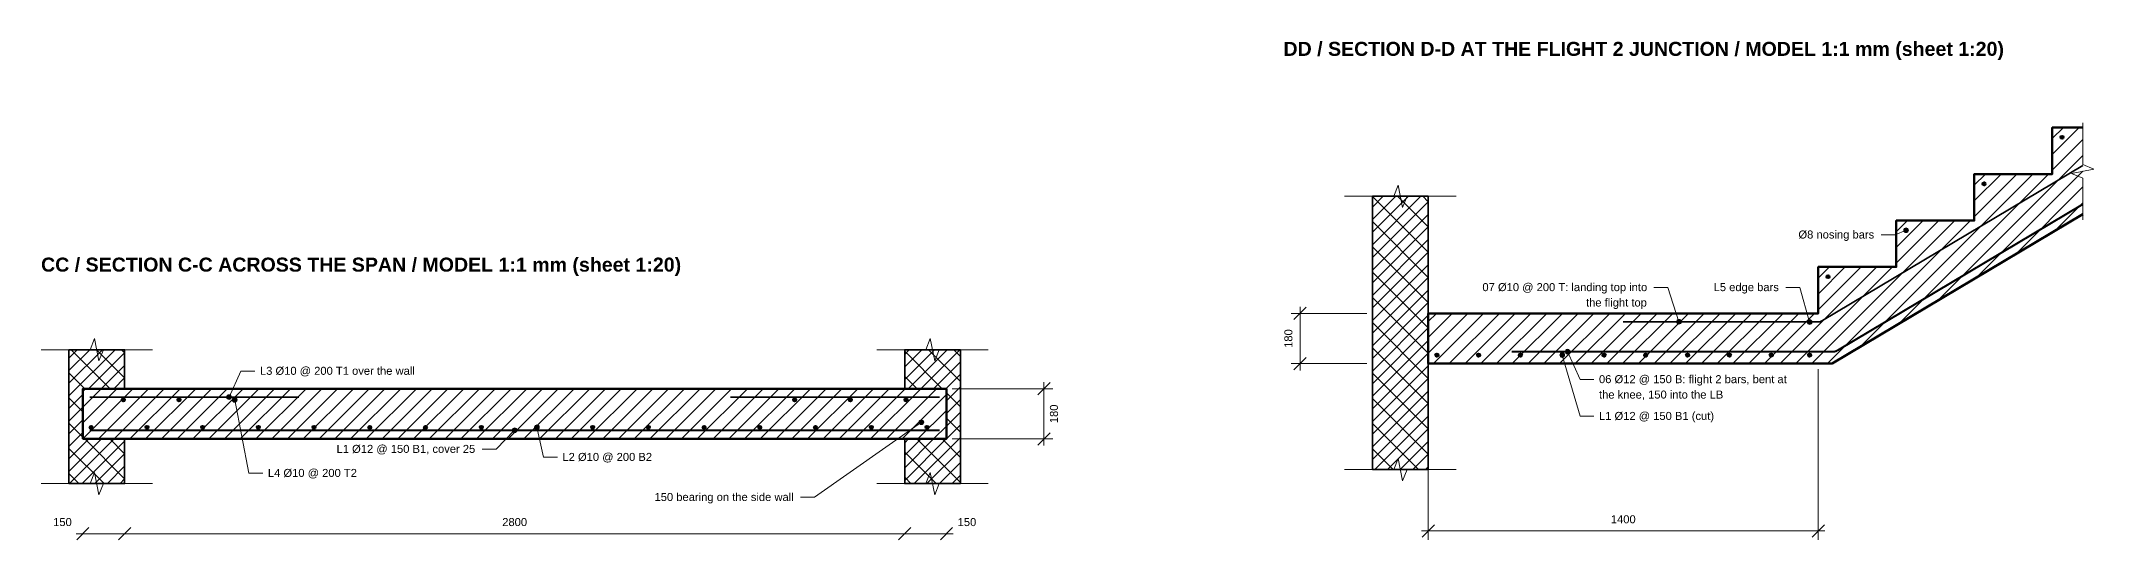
# Model space of a CAD drawing. Header units: millimetres. Extents: x 3 to 11905, y 0 to 3029.
# Drawn here: x 4536 to 11905, y 0 to 1789 of the extents above; entities that cross this region are included whole.
import ezdxf
from ezdxf.enums import TextEntityAlignment as Align

# ---------------------------------------------------------------- set-up
doc = ezdxf.new("R2010")
doc.units = ezdxf.units.MM
for name, color, linetype, lineweight, true_color in [('A-BORDER', 7, 'Continuous', 18, 0x6f8794), ('A-DIMS', 7, 'Continuous', 15, 0x46606d), ('A-TEXT', 7, 'Continuous', 15, 0x1b2a33), ('A-WALL', 7, 'Continuous', 35, 0x3a4a54), ('S-CONC', 7, 'Continuous', 50, 0x1f2d36), ('S-HATCH', 7, 'Continuous', 9, 0x9aa5aa), ('S-REBAR', 7, 'Continuous', 40, 0xb2361f)]:
    doc.layers.add(name, color=color, linetype=linetype, lineweight=lineweight, true_color=true_color)
doc.styles.add('STR_BOLD', font='arialbd.ttf')
doc.styles.add('STR_REGULAR', font='arial.ttf')

# ---------------------------------------------------------------- blocks, each defined once
blk = doc.blocks.new('2104_STAIR_LANDING_REINFORCEMENT_CC')
at = {"layer": 'A-DIMS'}
h = blk.add_hatch(color=256, dxfattribs=at)
edge = h.paths.add_edge_path()
edge.add_arc((375, 1470), 8.4, 0, 360)
h = blk.add_hatch(color=256, dxfattribs=at)
edge = h.paths.add_edge_path()
edge.add_arc((395, 1460), 8.4, 0, 360)
h = blk.add_hatch(color=256, dxfattribs=at)
edge = h.paths.add_edge_path()
edge.add_arc((1400, 1351), 8.4, 0, 360)
h = blk.add_hatch(color=256, dxfattribs=at)
edge = h.paths.add_edge_path()
edge.add_arc((1480, 1362), 8.4, 0, 360)
h = blk.add_hatch(color=256, dxfattribs=at)
edge = h.paths.add_edge_path()
edge.add_arc((2860, 1380), 8.4, 0, 360)
at = {"layer": 'S-REBAR'}
h = blk.add_hatch(color=256, dxfattribs=at)
edge = h.paths.add_edge_path()
edge.add_arc((-5, 1460), 5.6, 0, 360)
h = blk.add_hatch(color=256, dxfattribs=at)
edge = h.paths.add_edge_path()
edge.add_arc((195, 1460), 5.6, 0, 360)
h = blk.add_hatch(color=256, dxfattribs=at)
edge = h.paths.add_edge_path()
edge.add_arc((395, 1460), 5.6, 0, 360)
h = blk.add_hatch(color=256, dxfattribs=at)
edge = h.paths.add_edge_path()
edge.add_arc((2405, 1460), 5.6, 0, 360)
h = blk.add_hatch(color=256, dxfattribs=at)
edge = h.paths.add_edge_path()
edge.add_arc((2605, 1460), 5.6, 0, 360)
h = blk.add_hatch(color=256, dxfattribs=at)
edge = h.paths.add_edge_path()
edge.add_arc((2805, 1460), 5.6, 0, 360)
h = blk.add_hatch(color=256, dxfattribs=at)
edge = h.paths.add_edge_path()
edge.add_arc((-120, 1362), 5.6, 0, 360)
h = blk.add_hatch(color=256, dxfattribs=at)
edge = h.paths.add_edge_path()
edge.add_arc((80, 1362), 5.6, 0, 360)
h = blk.add_hatch(color=256, dxfattribs=at)
edge = h.paths.add_edge_path()
edge.add_arc((280, 1362), 5.6, 0, 360)
h = blk.add_hatch(color=256, dxfattribs=at)
edge = h.paths.add_edge_path()
edge.add_arc((480, 1362), 5.6, 0, 360)
h = blk.add_hatch(color=256, dxfattribs=at)
edge = h.paths.add_edge_path()
edge.add_arc((680, 1362), 5.6, 0, 360)
h = blk.add_hatch(color=256, dxfattribs=at)
edge = h.paths.add_edge_path()
edge.add_arc((880, 1362), 5.6, 0, 360)
h = blk.add_hatch(color=256, dxfattribs=at)
edge = h.paths.add_edge_path()
edge.add_arc((1080, 1362), 5.6, 0, 360)
h = blk.add_hatch(color=256, dxfattribs=at)
edge = h.paths.add_edge_path()
edge.add_arc((1280, 1362), 5.6, 0, 360)
h = blk.add_hatch(color=256, dxfattribs=at)
edge = h.paths.add_edge_path()
edge.add_arc((1480, 1362), 5.6, 0, 360)
h = blk.add_hatch(color=256, dxfattribs=at)
edge = h.paths.add_edge_path()
edge.add_arc((1680, 1362), 5.6, 0, 360)
h = blk.add_hatch(color=256, dxfattribs=at)
edge = h.paths.add_edge_path()
edge.add_arc((1880, 1362), 5.6, 0, 360)
h = blk.add_hatch(color=256, dxfattribs=at)
edge = h.paths.add_edge_path()
edge.add_arc((2080, 1362), 5.6, 0, 360)
h = blk.add_hatch(color=256, dxfattribs=at)
edge = h.paths.add_edge_path()
edge.add_arc((2280, 1362), 5.6, 0, 360)
h = blk.add_hatch(color=256, dxfattribs=at)
edge = h.paths.add_edge_path()
edge.add_arc((2480, 1362), 5.6, 0, 360)
h = blk.add_hatch(color=256, dxfattribs=at)
edge = h.paths.add_edge_path()
edge.add_arc((2680, 1362), 5.6, 0, 360)
h = blk.add_hatch(color=256, dxfattribs=at)
edge = h.paths.add_edge_path()
edge.add_arc((2880, 1362), 5.6, 0, 360)
at = {"layer": 'A-DIMS'}
for p, q in [((2970, 1500), (3332, 1500)), ((3300, 1296), (3300, 1524)), ((2970, 1320), (3332, 1320)), ((-174, 980), (24, 980)), ((-24, 980), (2824, 980)), ((2776, 980), (2974, 980))]:
    blk.add_line(p, q, dxfattribs=at)
at = {"layer": 'A-DIMS', "lineweight": 30}
for p, q in [((3278, 1478), (3322, 1522)), ((3278, 1298), (3322, 1342)), ((-172, 958), (-128, 1002)), ((-22, 958), (22, 1002)), ((-22, 958), (22, 1002)), ((2778, 958), (2822, 1002)), ((2778, 958), (2822, 1002)), ((2928, 958), (2972, 1002))]:
    blk.add_line(p, q, dxfattribs=at)
at = {"layer": 'A-DIMS'}
for points in [[(-300, 1640), (-124, 1640), (-108, 1680), (-92, 1600), (-76, 1640), (100, 1640)], [(2700, 1640), (2876, 1640), (2892, 1680), (2908, 1600), (2924, 1640), (3100, 1640)], [(467.7, 1563.6), (417.7, 1563.6), (375, 1470)], [(496.3, 1197.3), (446.3, 1197.3), (395, 1460)], [(1283.1, 1283.6), (1333.1, 1283.6), (1400, 1351)], [(1553.4, 1254.8), (1503.4, 1254.8), (1480, 1362)], [(2426, 1111.1), (2476, 1111.1), (2860, 1380)], [(-300, 1160), (-124, 1160), (-108, 1200), (-92, 1120), (-76, 1160), (100, 1160)], [(2700, 1160), (2876, 1160), (2892, 1200), (2908, 1120), (2924, 1160), (3100, 1160)]]:
    blk.add_lwpolyline(points, dxfattribs=at)
for centre in [(375, 1470), (395, 1460), (1400, 1351), (1480, 1362), (2860, 1380)]:
    blk.add_circle(centre, 8.4, dxfattribs=at)
at = {"layer": 'A-WALL'}
for points in [[(-200, 1160), (0, 1160), (0, 1320), (-150, 1320), (-150, 1500), (0, 1500), (0, 1640), (-200, 1640)], [(3000, 1160), (2800, 1160), (2800, 1320), (2950, 1320), (2950, 1500), (2800, 1500), (2800, 1640), (3000, 1640)]]:
    blk.add_lwpolyline(points, close=True, dxfattribs=at)
at = {"layer": 'S-CONC'}
blk.add_lwpolyline([(-150, 1320), (2950, 1320), (2950, 1500), (-150, 1500)], close=True, dxfattribs=at)
at = {"layer": 'S-HATCH'}
for p, q in [((-200, 1474.4), (-34.4, 1640)), ((-200, 1519.7), (-79.7, 1640)), ((-200, 1564.9), (-124.9, 1640)), ((-200, 1610.2), (-170.2, 1640)), ((-191.8, 1640), (-51.8, 1500)), ((-129.2, 1500), (0, 1629.2)), ((-101.3, 1640), (0, 1538.7)), ((-10.8, 1640), (0, 1629.2)), ((2800, 1532.9), (2907.1, 1640)), ((2800, 1578.1), (2861.9, 1640)), ((2800, 1623.4), (2816.6, 1640)), ((2800, 1635), (2935, 1500)), ((2812.4, 1500), (2952.4, 1640)), ((2857.6, 1500), (2997.6, 1640)), ((2885.5, 1640), (3000, 1525.5)), ((2976, 1640), (3000, 1616)), ((-200, 1557.6), (-142.4, 1500)), ((-83.9, 1500), (0, 1583.9)), ((2902.9, 1500), (3000, 1597.1)), ((2948.2, 1500), (3000, 1551.8)), ((-200, 1429.2), (-150, 1479.2)), ((-150, 1320.8), (29.2, 1500)), ((-150, 1377.4), (-27.4, 1500)), ((-150, 1433.9), (-83.9, 1500)), ((-150, 1490.5), (-140.5, 1500)), ((-94.2, 1320), (85.8, 1500)), ((-38.7, 1500), (0, 1538.7)), ((-37.6, 1320), (142.4, 1500)), ((18.9, 1320), (198.9, 1500)), ((75.5, 1320), (255.5, 1500)), ((132.1, 1320), (312.1, 1500)), ((188.6, 1320), (368.6, 1500)), ((245.2, 1320), (425.2, 1500)), ((301.8, 1320), (481.8, 1500)), ((358.3, 1320), (538.3, 1500)), ((414.9, 1320), (594.9, 1500)), ((471.5, 1320), (651.5, 1500)), ((528, 1320), (708, 1500)), ((584.6, 1320), (764.6, 1500)), ((641.2, 1320), (821.2, 1500)), ((697.7, 1320), (877.7, 1500)), ((754.3, 1320), (934.3, 1500)), ((810.9, 1320), (990.9, 1500)), ((867.5, 1320), (1047.5, 1500)), ((924, 1320), (1104, 1500)), ((980.6, 1320), (1160.6, 1500)), ((1037.2, 1320), (1217.2, 1500)), ((1093.7, 1320), (1273.7, 1500)), ((1150.3, 1320), (1330.3, 1500)), ((1206.9, 1320), (1386.9, 1500)), ((1263.4, 1320), (1443.4, 1500)), ((1320, 1320), (1500, 1500)), ((1376.6, 1320), (1556.6, 1500)), ((1433.1, 1320), (1613.1, 1500)), ((1489.7, 1320), (1669.7, 1500)), ((1546.3, 1320), (1726.3, 1500)), ((1602.8, 1320), (1782.8, 1500)), ((1659.4, 1320), (1839.4, 1500)), ((1716, 1320), (1896, 1500)), ((1772.5, 1320), (1952.5, 1500)), ((1829.1, 1320), (2009.1, 1500)), ((1885.7, 1320), (2065.7, 1500)), ((1942.3, 1320), (2122.3, 1500)), ((1998.8, 1320), (2178.8, 1500)), ((2055.4, 1320), (2235.4, 1500)), ((2112, 1320), (2292, 1500)), ((2168.5, 1320), (2348.5, 1500)), ((2225.1, 1320), (2405.1, 1500)), ((2281.7, 1320), (2461.7, 1500)), ((2338.2, 1320), (2518.2, 1500)), ((2394.8, 1320), (2574.8, 1500)), ((2451.4, 1320), (2631.4, 1500)), ((2507.9, 1320), (2687.9, 1500)), ((2564.5, 1320), (2744.5, 1500)), ((2621.1, 1320), (2801.1, 1500)), ((2677.6, 1320), (2857.6, 1500)), ((2734.2, 1320), (2914.2, 1500)), ((2790.8, 1320), (2950, 1479.2)), ((2800, 1544.5), (2844.5, 1500)), ((2950, 1456.6), (3000, 1506.6)), ((2950, 1485), (3000, 1435)), ((-200, 1467.1), (-150, 1417.1)), ((-200, 1383.9), (-150, 1433.9)), ((2847.4, 1320), (2950, 1422.6)), ((2950, 1411.3), (3000, 1461.3)), ((2950, 1366.1), (3000, 1416.1)), ((-200, 1338.7), (-150, 1388.7)), ((-200, 1376.6), (-150, 1326.6)), ((-200, 1293.4), (-150, 1343.4)), ((2903.9, 1320), (2950, 1366.1)), ((2950, 1394.5), (3000, 1344.5)), ((2950, 1320.8), (3000, 1370.8)), ((-200, 1202.9), (-82.9, 1320)), ((-200, 1248.2), (-128.2, 1320)), ((-200, 1286.1), (-73.9, 1160)), ((-197.6, 1160), (-37.6, 1320)), ((-152.4, 1160), (0, 1312.4)), ((-143.4, 1320), (0, 1176.6)), ((-107.1, 1160), (0, 1267.1)), ((-52.9, 1320), (0, 1267.1)), ((2800, 1170.8), (2949.2, 1320)), ((2800, 1216.1), (2903.9, 1320)), ((2800, 1261.3), (2858.7, 1320)), ((2800, 1306.6), (2813.4, 1320)), ((2800, 1272.9), (2912.9, 1160)), ((2834.4, 1160), (3000, 1325.6)), ((2843.4, 1320), (3000, 1163.4)), ((2879.7, 1160), (3000, 1280.3)), ((2934, 1320), (3000, 1254)), ((-200, 1195.6), (-164.4, 1160)), ((-61.9, 1160), (0, 1221.9)), ((2800, 1182.4), (2822.4, 1160)), ((2924.9, 1160), (3000, 1235.1)), ((2970.2, 1160), (3000, 1189.8)), ((-16.6, 1160), (0, 1176.6))]:
    blk.add_line(p, q, dxfattribs=at)
at = {"layer": 'S-REBAR', "lineweight": 35}
for points in [[(-125, 1470), (625, 1470)], [(2175, 1470), (2925, 1470)]]:
    blk.add_lwpolyline(points, dxfattribs=at)
at = {"layer": 'S-REBAR', "lineweight": 40}
blk.add_lwpolyline([(-125, 1351), (2925, 1351)], dxfattribs=at)
at = {"layer": 'S-REBAR'}
for centre in [(-5, 1460), (195, 1460), (395, 1460), (2405, 1460), (2605, 1460), (2805, 1460), (-120, 1362), (80, 1362), (280, 1362), (480, 1362), (680, 1362), (880, 1362), (1080, 1362), (1280, 1362), (1480, 1362), (1680, 1362), (1880, 1362), (2080, 1362), (2280, 1362), (2480, 1362), (2680, 1362), (2880, 1362)]:
    blk.add_circle(centre, 5.6, dxfattribs=at)
at = {"layer": 'A-DIMS', "style": 'STR_REGULAR'}
blk.add_text('180', height=28.72, rotation=90, dxfattribs=at).set_placement((3350, 1410), align=Align.CENTER)
for p in [(-256.7, 1007.6), (2990, 1007.6)]:
    blk.add_text('150', height=28.72, dxfattribs=at).set_placement(p)
blk.add_text('2800', height=28.72, dxfattribs=at).set_placement((1400, 1007.6), align=Align.CENTER)
at = {"layer": 'A-TEXT', "style": 'STR_REGULAR'}
for s, p in [('L3 Ø10 @ 200 T1 over the wall', (485.7, 1550)), ('L1 Ø12 @ 150 B1, cover 25', (760.7, 1270)), ('L2 Ø10 @ 200 B2', (1571.4, 1241.2)), ('L4 Ø10 @ 200 T2', (514.3, 1183.8)), ('150 bearing on the side wall', (1902, 1097.5))]:
    blk.add_text(s, height=28.72, dxfattribs=at).set_placement(p)
blk = doc.blocks.new('2104_STAIR_LANDING_REINFORCEMENT_DD')
at = {"layer": 'A-DIMS'}
h = blk.add_hatch(color=256, dxfattribs=at)
edge = h.paths.add_edge_path()
edge.add_arc((1715, 1798.3), 8.4, 0, 360)
h = blk.add_hatch(color=256, dxfattribs=at)
edge = h.paths.add_edge_path()
edge.add_arc((900, 1470), 8.4, 0, 360)
h = blk.add_hatch(color=256, dxfattribs=at)
edge = h.paths.add_edge_path()
edge.add_arc((1369, 1469), 8.4, 0, 360)
h = blk.add_hatch(color=256, dxfattribs=at)
edge = h.paths.add_edge_path()
edge.add_arc((481, 1351), 8.4, 0, 360)
h = blk.add_hatch(color=256, dxfattribs=at)
edge = h.paths.add_edge_path()
edge.add_arc((500, 1363), 8.4, 0, 360)
at = {"layer": 'S-REBAR'}
h = blk.add_hatch(color=256, dxfattribs=at)
edge = h.paths.add_edge_path()
edge.add_arc((2275, 2131.7), 5.6, 0, 360)
h = blk.add_hatch(color=256, dxfattribs=at)
edge = h.paths.add_edge_path()
edge.add_arc((1995, 1965), 5.6, 0, 360)
h = blk.add_hatch(color=256, dxfattribs=at)
edge = h.paths.add_edge_path()
edge.add_arc((1715, 1798.3), 5.6, 0, 360)
h = blk.add_hatch(color=256, dxfattribs=at)
edge = h.paths.add_edge_path()
edge.add_arc((1435, 1631.7), 5.6, 0, 360)
h = blk.add_hatch(color=256, dxfattribs=at)
edge = h.paths.add_edge_path()
edge.add_arc((1369, 1469), 6, 0, 360)
h = blk.add_hatch(color=256, dxfattribs=at)
edge = h.paths.add_edge_path()
edge.add_arc((31, 1351), 6, 0, 360)
h = blk.add_hatch(color=256, dxfattribs=at)
edge = h.paths.add_edge_path()
edge.add_arc((181, 1351), 6, 0, 360)
h = blk.add_hatch(color=256, dxfattribs=at)
edge = h.paths.add_edge_path()
edge.add_arc((331, 1351), 6, 0, 360)
h = blk.add_hatch(color=256, dxfattribs=at)
edge = h.paths.add_edge_path()
edge.add_arc((481, 1351), 6, 0, 360)
h = blk.add_hatch(color=256, dxfattribs=at)
edge = h.paths.add_edge_path()
edge.add_arc((631, 1351), 6, 0, 360)
h = blk.add_hatch(color=256, dxfattribs=at)
edge = h.paths.add_edge_path()
edge.add_arc((781, 1351), 6, 0, 360)
h = blk.add_hatch(color=256, dxfattribs=at)
edge = h.paths.add_edge_path()
edge.add_arc((931, 1351), 6, 0, 360)
h = blk.add_hatch(color=256, dxfattribs=at)
edge = h.paths.add_edge_path()
edge.add_arc((1081, 1351), 6, 0, 360)
h = blk.add_hatch(color=256, dxfattribs=at)
edge = h.paths.add_edge_path()
edge.add_arc((1231, 1351), 6, 0, 360)
h = blk.add_hatch(color=256, dxfattribs=at)
edge = h.paths.add_edge_path()
edge.add_arc((1369, 1351), 6, 0, 360)
at = {"layer": 'A-DIMS'}
for p, q in [((-220, 1500), (-492, 1500)), ((-460, 1296), (-460, 1524)), ((-220, 1320), (-492, 1320)), ((0, 1300), (0, 688)), ((1400, 1300), (1400, 688)), ((-24, 720), (1424, 720))]:
    blk.add_line(p, q, dxfattribs=at)
at = {"layer": 'A-DIMS', "lineweight": 30}
for p, q in [((-482, 1478), (-438, 1522)), ((-482, 1298), (-438, 1342)), ((-22, 698), (22, 742)), ((1378, 698), (1422, 742))]:
    blk.add_line(p, q, dxfattribs=at)
at = {"layer": 'A-DIMS'}
for points in [[(2349.5, 1835.5), (2349.5, 1985.6), (2309.5, 2001.6), (2389.5, 2017.6), (2349.5, 2033.6), (2349.5, 2183.7)], [(-300, 1920), (-124, 1920), (-108, 1960), (-92, 1880), (-76, 1920), (100, 1920)], [(1626, 1782.3), (1676, 1782.3), (1715, 1798.3)], [(810.2, 1593.6), (860.2, 1593.6), (900, 1470)], [(1283.9, 1593.6), (1333.9, 1593.6), (1369, 1469)], [(594.9, 1131.8), (544.9, 1131.8), (481, 1351)], [(594.9, 1263.6), (544.9, 1263.6), (500, 1363)], [(-300, 940), (-124, 940), (-108, 980), (-92, 900), (-76, 940), (100, 940)]]:
    blk.add_lwpolyline(points, dxfattribs=at)
for centre in [(1715, 1798.3), (900, 1470), (1369, 1469), (481, 1351), (500, 1363)]:
    blk.add_circle(centre, 8.4, dxfattribs=at)
at = {"layer": 'A-WALL'}
blk.add_lwpolyline([(-200, 940), (0, 940), (0, 1920), (-200, 1920)], close=True, dxfattribs=at)
at = {"layer": 'S-CONC'}
for points in [[(2349.5, 2166.7), (2240, 2166.7), (2240, 2000), (1960, 2000), (1960, 1833.3), (1680, 1833.3), (1680, 1666.7), (1400, 1666.7), (1400, 1500), (0, 1500), (0, 1320)], [(0, 1320), (1449.5, 1320), (2349.5, 1855.7)]]:
    blk.add_lwpolyline(points, dxfattribs=at)
at = {"layer": 'S-HATCH'}
for p, q in [((2240, 2070.3), (2336.4, 2166.7)), ((2240, 2126.9), (2279.8, 2166.7)), ((1828.3, 1545.5), (2349.5, 2066.7)), ((2240, 2013.7), (2349.5, 2123.2)), ((1548.8, 1379.1), (2169.7, 2000)), ((1688.6, 1462.3), (2226.3, 2000)), ((1960, 1846.9), (2113.1, 2000)), ((1960, 1903.4), (2056.6, 2000)), ((1960, 1960), (2000, 2000)), ((1968.1, 1628.7), (2349.5, 2010.1)), ((-200, 1746), (-26, 1920)), ((-200, 1791.2), (-71.2, 1920)), ((-200, 1836.5), (-116.5, 1920)), ((-200, 1881.7), (-161.7, 1920)), ((-200, 1919.7), (0, 1719.7)), ((-109.8, 1920), (0, 1810.2)), ((-19.3, 1920), (0, 1900.7)), ((2107.8, 1711.9), (2349.5, 1953.5)), ((-200, 1700.7), (0, 1900.7)), ((-200, 1655.4), (0, 1855.4)), ((2247.6, 1795), (2349.5, 1897)), ((-200, 1829.2), (0, 1629.2)), ((-200, 1610.2), (0, 1810.2)), ((1376.6, 1320), (1889.9, 1833.3)), ((1433.1, 1320), (1946.5, 1833.3)), ((1680, 1680), (1833.3, 1833.3)), ((1680, 1736.6), (1776.8, 1833.3)), ((1680, 1793.1), (1720.2, 1833.3)), ((-200, 1564.9), (0, 1764.9)), ((-200, 1738.7), (0, 1538.7)), ((-200, 1519.7), (0, 1719.7)), ((-200, 1474.4), (0, 1674.4)), ((-200, 1648.2), (0, 1448.2)), ((-200, 1429.2), (0, 1629.2)), ((1263.4, 1320), (1610.1, 1666.7)), ((1320, 1320), (1666.7, 1666.7)), ((1400, 1513.1), (1553.5, 1666.7)), ((1400, 1569.7), (1497, 1666.7)), ((1400, 1626.3), (1440.4, 1666.7)), ((-200, 1383.9), (0, 1583.9)), ((-200, 1557.6), (0, 1357.6)), ((-200, 1338.7), (0, 1538.7)), ((-200, 1293.4), (0, 1493.4)), ((0, 1357.6), (142.4, 1500)), ((0, 1414.2), (85.8, 1500)), ((0, 1470.8), (29.2, 1500)), ((18.9, 1320), (198.9, 1500)), ((75.5, 1320), (255.5, 1500)), ((132.1, 1320), (312.1, 1500)), ((188.6, 1320), (368.6, 1500)), ((245.2, 1320), (425.2, 1500)), ((301.8, 1320), (481.8, 1500)), ((358.3, 1320), (538.3, 1500)), ((414.9, 1320), (594.9, 1500)), ((471.5, 1320), (651.5, 1500)), ((528, 1320), (708, 1500)), ((584.6, 1320), (764.6, 1500)), ((641.2, 1320), (821.2, 1500)), ((697.7, 1320), (877.7, 1500)), ((754.3, 1320), (934.3, 1500)), ((810.9, 1320), (990.9, 1500)), ((867.5, 1320), (1047.5, 1500)), ((924, 1320), (1104, 1500)), ((980.6, 1320), (1160.6, 1500)), ((1037.2, 1320), (1217.2, 1500)), ((1093.7, 1320), (1273.7, 1500)), ((1150.3, 1320), (1330.3, 1500)), ((1206.9, 1320), (1386.9, 1500)), ((-200, 1467.1), (0, 1267.1)), ((-200, 1248.2), (0, 1448.2)), ((-200, 1202.9), (0, 1402.9)), ((-200, 1376.6), (0, 1176.6)), ((-200, 1157.6), (0, 1357.6)), ((-200, 1112.4), (0, 1312.4)), ((-200, 1286.1), (0, 1086.1)), ((-200, 1067.1), (0, 1267.1)), ((-200, 1021.9), (0, 1221.9)), ((-200, 1195.6), (0, 995.6)), ((-200, 976.6), (0, 1176.6)), ((-191.4, 940), (0, 1131.4)), ((-200, 1105.1), (-34.9, 940)), ((-146.1, 940), (0, 1086.1)), ((-100.9, 940), (0, 1040.9)), ((-200, 1014.6), (-125.4, 940)), ((-55.6, 940), (0, 995.6)), ((-10.4, 940), (0, 950.4))]:
    blk.add_line(p, q, dxfattribs=at)
at = {"layer": 'S-REBAR', "lineweight": 35}
blk.add_lwpolyline([(700, 1470), (1399.9, 1470), (1399.9, 1470), (1400, 1470), (1400, 1470), (1400, 1470), (1400.1, 1470), (1400.1, 1470), (1402.5, 1470.1), (1402.5, 1470.1), (1402.6, 1470.1), (1402.7, 1470.1), (1402.8, 1470.1), (1402.8, 1470.1), (1402.9, 1470.1), (1405.1, 1470.4), (1405.2, 1470.5), (1405.3, 1470.5), (1405.3, 1470.5), (1405.4, 1470.5), (1405.5, 1470.5), (1405.6, 1470.5), (1407.7, 1471), (1407.8, 1471), (1407.9, 1471.1), (1408, 1471.1), (1408, 1471.1), (1408.1, 1471.1), (1408.2, 1471.1), (1410.3, 1471.8), (1410.4, 1471.9), (1410.4, 1471.9), (1410.5, 1471.9), (1410.6, 1471.9), (1410.6, 1472), (1410.7, 1472), (1412.8, 1472.9), (1412.8, 1472.9), (1412.9, 1472.9), (1413, 1473), (1413, 1473), (1413.1, 1473), (1413.2, 1473.1), (1415.2, 1474.2), (1415.3, 1474.2), (1415.3, 1474.2), (1415.3, 1474.2), (1415.4, 1474.2), (1415.4, 1474.3), (1415.4, 1474.3), (2349.5, 2030.3)], dxfattribs=at)
at = {"layer": 'S-REBAR', "lineweight": 40}
blk.add_lwpolyline([(300, 1363), (1451.1, 1363), (1451.2, 1363), (1451.2, 1363), (1451.2, 1363), (1451.3, 1363), (1451.3, 1363), (1451.4, 1363), (1454.2, 1363.1), (1454.3, 1363.1), (1454.4, 1363.1), (1454.5, 1363.2), (1454.6, 1363.2), (1454.6, 1363.2), (1454.7, 1363.2), (1457.4, 1363.5), (1457.5, 1363.6), (1457.6, 1363.6), (1457.7, 1363.6), (1457.7, 1363.6), (1457.8, 1363.6), (1457.9, 1363.6), (1460.5, 1364.2), (1460.6, 1364.3), (1460.7, 1364.3), (1460.8, 1364.3), (1460.9, 1364.3), (1461, 1364.3), (1461.1, 1364.4), (1463.6, 1365.2), (1463.7, 1365.2), (1463.8, 1365.3), (1463.9, 1365.3), (1463.9, 1365.3), (1464, 1365.4), (1464.1, 1365.4), (1466.6, 1366.4), (1466.7, 1366.5), (1466.7, 1366.5), (1466.8, 1366.5), (1466.9, 1366.6), (1467, 1366.6), (1467.1, 1366.7), (1469.5, 1368), (1469.6, 1368), (1469.6, 1368), (1469.7, 1368.1), (1469.7, 1368.1), (1469.7, 1368.1), (1469.8, 1368.1), (2349.5, 1891.8)], dxfattribs=at)
at = {"layer": 'S-REBAR'}
for centre, radius in [((2275, 2131.7), 5.6), ((1995, 1965), 5.6), ((1715, 1798.3), 5.6), ((1435, 1631.7), 5.6), ((1369, 1469), 6), ((31, 1351), 6), ((181, 1351), 6), ((331, 1351), 6), ((481, 1351), 6), ((631, 1351), 6), ((781, 1351), 6), ((931, 1351), 6), ((1081, 1351), 6), ((1231, 1351), 6), ((1369, 1351), 6)]:
    blk.add_circle(centre, radius, dxfattribs=at)
at = {"layer": 'A-DIMS', "style": 'STR_REGULAR'}
blk.add_text('180', height=28.72, rotation=90, dxfattribs=at).set_placement((-487.6, 1410), align=Align.CENTER)
blk.add_text('1400', height=28.72, dxfattribs=at).set_placement((700, 747.6), align=Align.CENTER)
at = {"layer": 'A-TEXT', "style": 'STR_REGULAR'}
for s, p in [('Ø8 nosing bars', (1328.8, 1768.7)), ('07 Ø10 @ 200 T: landing top into', (194.4, 1580)), ('the flight top', (566.3, 1524.8)), ('L5 edge bars', (1024.4, 1580)), ('06 Ø12 @ 150 B: flight 2 bars, bent at', (612.9, 1250)), ('the knee, 150 into the LB', (612.9, 1194.8)), ('L1 Ø12 @ 150 B1 (cut)', (612.9, 1118.2))]:
    blk.add_text(s, height=28.72, dxfattribs=at).set_placement(p)

msp = doc.modelspace()

# ---------------------------------------------------------------- block references
at = {"layer": 'A-BORDER'}
for name, p in [('2104_STAIR_LANDING_REINFORCEMENT_DD', (9515.5, -688)), ('2104_STAIR_LANDING_REINFORCEMENT_CC', (4836.3, -958))]:
    msp.add_blockref(name, p, dxfattribs=at)

# ---------------------------------------------------------------- texts
at = {"layer": 'A-TEXT', "style": 'STR_BOLD'}
for s, p in [('DD / SECTION D-D AT THE FLIGHT 2 JUNCTION / MODEL 1:1 mm (sheet 1:20)', (8995.9, 1735.7)), ('CC / SECTION C-C ACROSS THE SPAN / MODEL 1:1 mm (sheet 1:20)', (4536.3, 962))]:
    msp.add_text(s, height=50.26, dxfattribs=at).set_placement(p)

doc.saveas('drawing.dxf')
